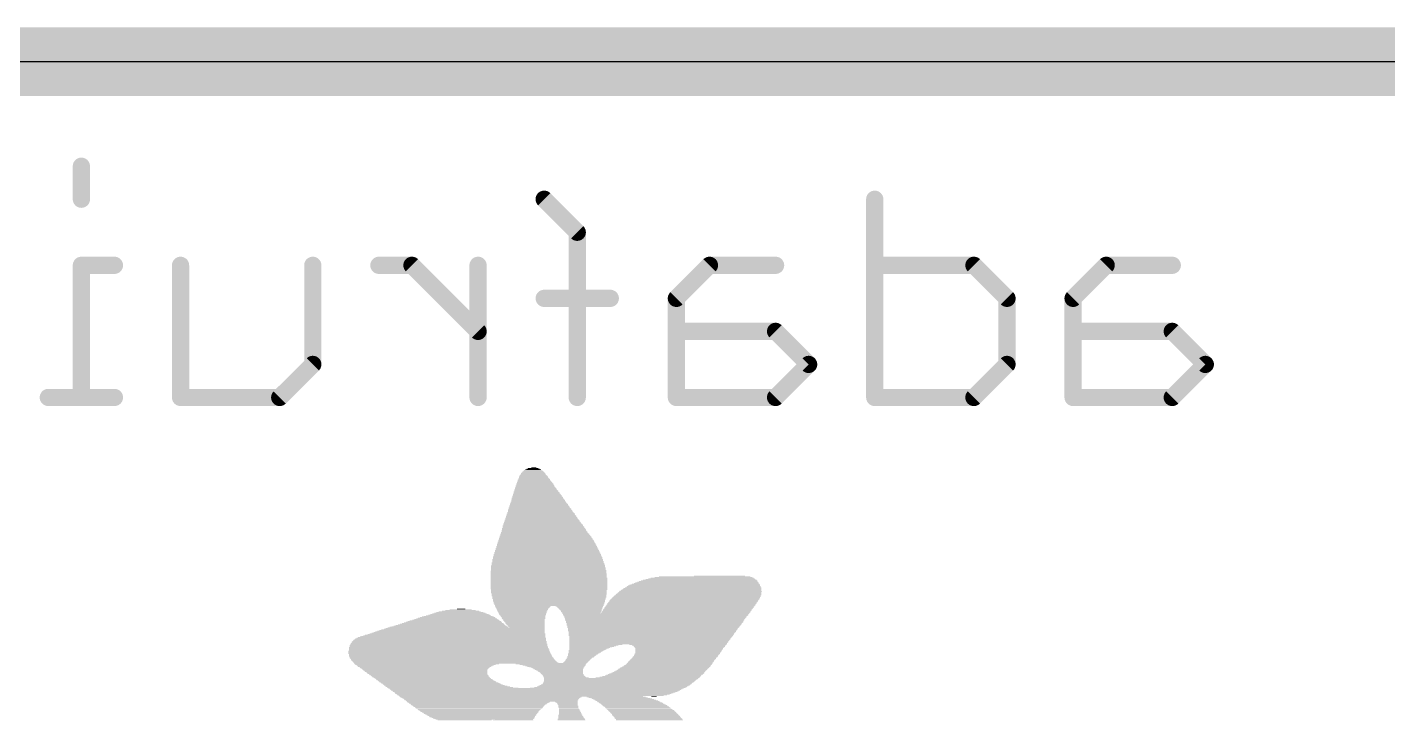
# Model space of a CAD drawing. Extents: x -0.2 to 20.5, y -0.2 to 20.5.
# Drawn here: x 7.23 to 15.25, y 16.44 to 20.52 of the extents above; entities that cross this region are included whole.
import ezdxf

# ---------------------------------------------------------------- set-up
doc = ezdxf.new("R2010")
doc.units = 0
for name, color, linetype in [('16', 132, 'CONTINUOUS'), ('20', 53, 'CONTINUOUS'), ('22', 6, 'CONTINUOUS')]:
    doc.layers.add(name, color=color, linetype=linetype)

# ---------------------------------------------------------------- blocks, each defined once
blk = doc.blocks.new('RECT')
blk.add_solid([(-0.5, -0.5), (0.5, -0.5), (-0.5, 0.5), (0.5, 0.5)])

msp = doc.modelspace()

# ---------------------------------------------------------------- linework, layer by layer
at = {"layer": '16', "const_width": 0.4064}
msp.add_lwpolyline([(0, 20.32), (20.32, 20.32)], dxfattribs=at)
at = {"layer": '20'}
msp.add_line((2.54, 20.32), (17.78, 20.32), dxfattribs=at)
at = {"layer": '22', "const_width": 0.1016}
for points in [[(7.5466, 19.7031), (7.5466, 19.5082)], [(10.4701, 19.3133), (10.2752, 19.5082)], [(12.2242, 19.5082), (12.2242, 18.3388)], [(10.4701, 18.3388), (10.4701, 19.3133)], [(7.7415, 19.1184), (7.5466, 19.1184)], [(7.5466, 19.1184), (7.5466, 18.3388)], [(8.1313, 18.3388), (8.1313, 19.1184)], [(8.9109, 19.1184), (8.9109, 18.5337)], [(9.4956, 19.1184), (9.3007, 19.1184)], [(9.8854, 18.7286), (9.4956, 19.1184)], [(9.8854, 18.3388), (9.8854, 19.1184)], [(11.2497, 19.1184), (11.0548, 18.9235)], [(11.6395, 19.1184), (11.2497, 19.1184)], [(12.8089, 19.1184), (12.2242, 19.1184)], [(13.0038, 18.9235), (12.8089, 19.1184)], [(13.5885, 19.1184), (13.3936, 18.9235)], [(13.9783, 19.1184), (13.5885, 19.1184)], [(10.665, 18.9235), (10.2752, 18.9235)], [(11.0548, 18.9235), (11.0548, 18.3388)], [(13.0038, 18.5337), (13.0038, 18.9235)], [(13.3936, 18.9235), (13.3936, 18.3388)], [(11.6395, 18.7286), (11.0548, 18.7286)], [(11.8344, 18.5337), (11.6395, 18.7286)], [(13.9783, 18.7286), (13.3936, 18.7286)], [(14.1732, 18.5337), (13.9783, 18.7286)], [(8.9109, 18.5337), (8.716, 18.3388)], [(11.6395, 18.3388), (11.8344, 18.5337)], [(12.8089, 18.3388), (13.0038, 18.5337)], [(13.9783, 18.3388), (14.1732, 18.5337)], [(7.7415, 18.3388), (7.3517, 18.3388)], [(8.716, 18.3388), (8.1313, 18.3388)], [(11.0548, 18.3388), (11.6395, 18.3388)], [(12.2242, 18.3388), (12.8089, 18.3388)], [(13.3936, 18.3388), (13.9783, 18.3388)]]:
    msp.add_lwpolyline(points, dxfattribs=at)
at = {"layer": '22', "const_width": 0.0508}
for points in [[(7.572, 19.7031, 1), (7.5212, 19.7031)], [(7.5212, 19.5082, 1), (7.572, 19.5082)], [(10.2932, 19.5262, 1), (10.2573, 19.4902)], [(12.2496, 19.5082, 1), (12.1988, 19.5082)], [(10.4955, 19.3133, 1), (10.4447, 19.3133)], [(10.4522, 19.2953, 1), (10.4881, 19.3313)], [(7.5466, 19.1438, 1), (7.5466, 19.093)], [(7.572, 19.1184, 1), (7.5212, 19.1184)], [(7.7415, 19.093, 1), (7.7415, 19.1438)], [(8.1567, 19.1184, 1), (8.1059, 19.1184)], [(8.9363, 19.1184, 1), (8.8855, 19.1184)], [(9.3007, 19.1438, 1), (9.3007, 19.093)], [(9.5136, 19.1364, 1), (9.4777, 19.1004)], [(9.4956, 19.093, 1), (9.4956, 19.1438)], [(9.9108, 19.1184, 1), (9.86, 19.1184)], [(11.2497, 19.1438, 1), (11.2497, 19.093)], [(11.2677, 19.1004, 1), (11.2317, 19.1364)], [(11.6395, 19.093, 1), (11.6395, 19.1438)], [(12.2242, 19.1438, 1), (12.2242, 19.093)], [(12.8269, 19.1364, 1), (12.7909, 19.1004)], [(12.8089, 19.093, 1), (12.8089, 19.1438)], [(13.5885, 19.1438, 1), (13.5885, 19.093)], [(13.6065, 19.1004, 1), (13.5705, 19.1364)], [(13.9783, 19.093, 1), (13.9783, 19.1438)], [(10.2752, 18.9489, 1), (10.2752, 18.8981)], [(10.665, 18.8981, 1), (10.665, 18.9489)], [(11.0368, 18.9415, 1), (11.0728, 18.9055)], [(11.0802, 18.9235, 1), (11.0294, 18.9235)], [(13.0292, 18.9235, 1), (12.9784, 18.9235)], [(12.9858, 18.9055, 1), (13.0218, 18.9415)], [(13.3756, 18.9415, 1), (13.4116, 18.9055)], [(13.419, 18.9235, 1), (13.3682, 18.9235)], [(9.8675, 18.7106, 1), (9.9034, 18.7466)], [(11.0548, 18.754, 1), (11.0548, 18.7032)], [(11.6575, 18.7466, 1), (11.6215, 18.7106)], [(11.6395, 18.7032, 1), (11.6395, 18.754)], [(13.3936, 18.754, 1), (13.3936, 18.7032)], [(13.9963, 18.7466, 1), (13.9603, 18.7106)], [(13.9783, 18.7032, 1), (13.9783, 18.754)], [(8.8855, 18.5337, 1), (8.9363, 18.5337)], [(8.9289, 18.5157, 1), (8.893, 18.5517)], [(11.8524, 18.5157, 1), (11.8164, 18.5517)], [(11.8164, 18.5157, 1), (11.8524, 18.5517)], [(12.9784, 18.5337, 1), (13.0292, 18.5337)], [(13.0218, 18.5157, 1), (12.9858, 18.5517)], [(14.1912, 18.5157, 1), (14.1552, 18.5517)], [(14.1552, 18.5157, 1), (14.1912, 18.5517)], [(7.3517, 18.3642, 1), (7.3517, 18.3134)], [(7.7415, 18.3134, 1), (7.7415, 18.3642)], [(8.1313, 18.3642, 1), (8.1313, 18.3134)], [(8.6981, 18.3568, 1), (8.734, 18.3208)], [(8.716, 18.3134, 1), (8.716, 18.3642)], [(11.0548, 18.3642, 1), (11.0548, 18.3134)], [(11.6215, 18.3568, 1), (11.6575, 18.3208)], [(11.6395, 18.3134, 1), (11.6395, 18.3642)], [(12.2242, 18.3642, 1), (12.2242, 18.3134)], [(12.7909, 18.3568, 1), (12.8269, 18.3208)], [(12.8089, 18.3134, 1), (12.8089, 18.3642)], [(13.3936, 18.3642, 1), (13.3936, 18.3134)], [(13.9603, 18.3568, 1), (13.9963, 18.3208)], [(13.9783, 18.3134, 1), (13.9783, 18.3642)], [(7.5212, 18.3388, 1), (7.572, 18.3388)], [(8.1059, 18.3388, 1), (8.1567, 18.3388)], [(9.86, 18.3388, 1), (9.9108, 18.3388)], [(10.4447, 18.3388, 1), (10.4955, 18.3388)], [(11.0294, 18.3388, 1), (11.0802, 18.3388)], [(12.1988, 18.3388, 1), (12.2496, 18.3388)], [(13.3682, 18.3388, 1), (13.419, 18.3388)]]:
    msp.add_lwpolyline(points, format="xyb", dxfattribs=at)

# ---------------------------------------------------------------- block references
at = {"layer": '22', "rotation": 180}
for p, xscale, yscale in [((10.2102, 17.8905), 0.1448, 0.0038), ((10.2102, 17.8867), 0.1448, 0.0038), ((10.2102, 17.8943), 0.1371, 0.0038), ((10.2102, 17.8981), 0.1295, 0.0038), ((10.2102, 17.9019), 0.1219, 0.0038), ((10.2102, 17.9057), 0.1143, 0.0038), ((10.2082, 17.9095), 0.1029, 0.0038), ((10.2102, 17.9134), 0.0915, 0.0039), ((10.2102, 17.9172), 0.0762, 0.0038), ((10.2102, 17.921), 0.0609, 0.0038), ((10.214, 17.9248), 0.0305, 0.0038), ((10.2235, 17.8067), 0.24, 0.0038), ((10.2216, 17.8181), 0.2286, 0.0038), ((10.2216, 17.8143), 0.2286, 0.0038), ((10.2235, 17.8105), 0.2324, 0.0038), ((10.2197, 17.8295), 0.2172, 0.0038), ((10.2197, 17.8257), 0.2172, 0.0038), ((10.2216, 17.8219), 0.221, 0.0038), ((10.2158, 17.841), 0.2019, 0.0038), ((10.2178, 17.8372), 0.2058, 0.0039), ((10.2197, 17.8333), 0.2096, 0.0038), ((10.2158, 17.8486), 0.1943, 0.0038), ((10.214, 17.8524), 0.1905, 0.0038), ((10.2178, 17.8448), 0.1981, 0.0038), ((10.2158, 17.8562), 0.1867, 0.0038), ((10.214, 17.86), 0.1829, 0.0038), ((10.212, 17.8714), 0.1715, 0.0038), ((10.212, 17.8676), 0.1715, 0.0038), ((10.214, 17.8638), 0.1753, 0.0038), ((10.2102, 17.8791), 0.16, 0.0038), ((10.2121, 17.8753), 0.1638, 0.0039), ((10.2102, 17.8829), 0.1524, 0.0038), ((10.2388, 17.7343), 0.3163, 0.0038), ((10.2388, 17.7305), 0.3163, 0.0038), ((10.2407, 17.7267), 0.3201, 0.0038), ((10.2349, 17.7457), 0.301, 0.0038), ((10.2368, 17.7419), 0.3048, 0.0038), ((10.2387, 17.7381), 0.3086, 0.0038), ((10.233, 17.7571), 0.2896, 0.0038), ((10.2349, 17.7533), 0.2934, 0.0038), ((10.2368, 17.7495), 0.2972, 0.0038), ((10.2312, 17.7686), 0.2781, 0.0038), ((10.2331, 17.7648), 0.2819, 0.0038), ((10.235, 17.761), 0.2857, 0.0039), ((10.2274, 17.7838), 0.2629, 0.0038), ((10.2293, 17.78), 0.2667, 0.0038), ((10.2312, 17.7762), 0.2705, 0.0038), ((10.2312, 17.7724), 0.2705, 0.0038), ((10.2254, 17.7952), 0.2514, 0.0038), ((10.2273, 17.7914), 0.2552, 0.0038), ((10.2293, 17.7876), 0.2591, 0.0038), ((10.2254, 17.8029), 0.2438, 0.0038), ((10.2254, 17.7991), 0.2438, 0.0039), ((10.254, 17.6505), 0.4, 0.0038), ((10.2559, 17.6467), 0.4038, 0.0039), ((10.2521, 17.6619), 0.3886, 0.0038), ((10.254, 17.6581), 0.3924, 0.0038), ((10.2559, 17.6543), 0.3962, 0.0038), ((10.2483, 17.6771), 0.3734, 0.0038), ((10.2502, 17.6733), 0.3772, 0.0038), ((10.2521, 17.6695), 0.381, 0.0038), ((10.2521, 17.6657), 0.381, 0.0038), ((10.2463, 17.6886), 0.3619, 0.0038), ((10.2502, 17.6809), 0.3696, 0.0038), ((10.2483, 17.6848), 0.3657, 0.0039), ((10.2463, 17.6962), 0.3543, 0.0038), ((10.2463, 17.6924), 0.3543, 0.0038), ((10.2445, 17.7), 0.3505, 0.0038), ((10.2426, 17.7114), 0.3391, 0.0038), ((10.2445, 17.7076), 0.3429, 0.0038), ((10.2445, 17.7038), 0.3429, 0.0038), ((10.2407, 17.7229), 0.3277, 0.0039), ((10.2407, 17.719), 0.3277, 0.0038), ((10.2426, 17.7152), 0.3315, 0.0038), ((10.2712, 17.5666), 0.4877, 0.0038), ((10.2673, 17.5819), 0.4724, 0.0038), ((10.2692, 17.5781), 0.4762, 0.0038), ((10.2712, 17.5743), 0.4801, 0.0038), ((10.2712, 17.5705), 0.4801, 0.0039), ((10.2654, 17.5933), 0.461, 0.0038), ((10.2673, 17.5895), 0.4648, 0.0038), ((10.2692, 17.5857), 0.4686, 0.0038), ((10.2635, 17.6047), 0.4496, 0.0038), ((10.2654, 17.6009), 0.4534, 0.0038), ((10.2654, 17.5971), 0.4534, 0.0038), ((10.2616, 17.6162), 0.4382, 0.0038), ((10.2635, 17.6124), 0.442, 0.0038), ((10.2635, 17.6086), 0.442, 0.0039), ((10.2597, 17.6276), 0.4268, 0.0038), ((10.2597, 17.6238), 0.4268, 0.0038), ((10.2616, 17.62), 0.4306, 0.0038), ((10.2577, 17.639), 0.4153, 0.0038), ((10.2577, 17.6352), 0.4153, 0.0038), ((10.2597, 17.6314), 0.4191, 0.0038), ((10.2578, 17.6428), 0.4076, 0.0038), ((10.2864, 17.4866), 0.5715, 0.0038), ((10.2844, 17.4981), 0.5601, 0.0038), ((10.2864, 17.4943), 0.5639, 0.0039), ((10.2864, 17.4904), 0.5639, 0.0038), ((10.2844, 17.5057), 0.5525, 0.0038), ((10.2844, 17.5019), 0.5525, 0.0038), ((10.2826, 17.5095), 0.5487, 0.0038), ((10.2806, 17.5209), 0.5373, 0.0038), ((10.2826, 17.5171), 0.5411, 0.0038), ((10.2826, 17.5133), 0.5411, 0.0038), ((10.2806, 17.5247), 0.5295, 0.0038), ((10.2788, 17.5324), 0.5257, 0.0039), ((10.2788, 17.5285), 0.5257, 0.0038), ((10.275, 17.5438), 0.5105, 0.0038), ((10.2769, 17.54), 0.5143, 0.0038), ((10.2788, 17.5362), 0.5181, 0.0038), ((10.2731, 17.5552), 0.4991, 0.0038), ((10.275, 17.5514), 0.5029, 0.0038), ((10.2769, 17.5476), 0.5067, 0.0038), ((10.2731, 17.5628), 0.4915, 0.0038), ((10.275, 17.559), 0.4953, 0.0038), ((10.294, 17.4142), 0.6324, 0.0038), ((10.294, 17.4104), 0.6324, 0.0038), ((10.294, 17.4066), 0.6324, 0.0038), ((10.2921, 17.4257), 0.621, 0.0038), ((10.294, 17.4219), 0.6248, 0.0038), ((10.294, 17.4181), 0.6248, 0.0039), ((10.2921, 17.4371), 0.6134, 0.0038), ((10.2921, 17.4333), 0.6134, 0.0038), ((10.294, 17.4295), 0.6172, 0.0038), ((10.2902, 17.4485), 0.602, 0.0038), ((10.2921, 17.4447), 0.6058, 0.0038), ((10.2921, 17.4409), 0.6058, 0.0038), ((10.2902, 17.46), 0.5944, 0.0038), ((10.2902, 17.4562), 0.5944, 0.0039), ((10.2921, 17.4523), 0.5982, 0.0038), ((10.2882, 17.4752), 0.5829, 0.0038), ((10.2882, 17.4714), 0.5829, 0.0038), ((10.2902, 17.4676), 0.5867, 0.0038), ((10.2902, 17.4638), 0.5867, 0.0038), ((10.2882, 17.479), 0.5753, 0.0038), ((10.2864, 17.4828), 0.5715, 0.0038), ((10.2978, 17.3457), 0.6706, 0.0038), ((10.2978, 17.3419), 0.6706, 0.0039), ((10.2978, 17.338), 0.6706, 0.0038), ((10.2997, 17.3342), 0.6744, 0.0038), ((10.2997, 17.3304), 0.6744, 0.0038), ((10.2997, 17.3266), 0.6744, 0.0038), ((10.2959, 17.3647), 0.6592, 0.0038), ((10.2978, 17.3609), 0.663, 0.0038), ((10.2978, 17.3571), 0.663, 0.0038), ((10.2978, 17.3533), 0.663, 0.0038), ((10.2997, 17.3495), 0.6668, 0.0038), ((10.2958, 17.3838), 0.6515, 0.0038), ((10.2958, 17.38), 0.6515, 0.0039), ((10.2958, 17.3761), 0.6515, 0.0038), ((10.2978, 17.3723), 0.6554, 0.0038), ((10.2978, 17.3685), 0.6554, 0.0038), ((10.2958, 17.3952), 0.6439, 0.0038), ((10.2958, 17.3914), 0.6439, 0.0038), ((10.2958, 17.3876), 0.6439, 0.0038), ((10.294, 17.399), 0.6401, 0.0038), ((10.2959, 17.4028), 0.6362, 0.0038), ((10.2997, 17.3152), 0.682, 0.0038), ((10.2997, 17.3114), 0.682, 0.0038), ((10.2997, 17.3076), 0.682, 0.0038), ((10.2997, 17.3038), 0.682, 0.0039), ((10.3016, 17.2999), 0.6858, 0.0038), ((10.3016, 17.2961), 0.6858, 0.0038), ((10.3016, 17.2923), 0.6858, 0.0038), ((10.3016, 17.2885), 0.6858, 0.0038), ((10.3016, 17.2847), 0.6858, 0.0038), ((10.3016, 17.2809), 0.6858, 0.0038), ((10.3016, 17.2771), 0.6858, 0.0038), ((10.3035, 17.2733), 0.6896, 0.0038), ((10.3035, 17.2695), 0.6896, 0.0038), ((10.3035, 17.2657), 0.6896, 0.0039), ((10.3035, 17.2618), 0.6896, 0.0038), ((10.3035, 17.258), 0.6896, 0.0038), ((10.3035, 17.2542), 0.6896, 0.0038), ((10.3035, 17.2504), 0.6896, 0.0038), ((10.3035, 17.2466), 0.6896, 0.0038), ((10.2997, 17.3228), 0.6744, 0.0038), ((10.3016, 17.319), 0.6782, 0.0038), ((11.176, 17.2466), 0.7278, 0.0038), ((11.1798, 17.2504), 0.7124, 0.0038), ((11.1836, 17.2542), 0.6972, 0.0038), ((11.1893, 17.258), 0.6858, 0.0038), ((11.1932, 17.2618), 0.6705, 0.0038), ((11.197, 17.2657), 0.6477, 0.0039), ((11.2027, 17.2695), 0.6287, 0.0038), ((11.2065, 17.2733), 0.6058, 0.0038), ((11.2141, 17.2771), 0.5754, 0.0038), ((11.2217, 17.2809), 0.5372, 0.0038), ((11.3094, 17.2847), 0.3009, 0.0038), ((10.3035, 17.2428), 0.6896, 0.0038), ((10.3035, 17.239), 0.6896, 0.0038), ((10.3035, 17.2352), 0.6896, 0.0038), ((10.3035, 17.2314), 0.6896, 0.0038), ((10.3035, 17.2276), 0.6896, 0.0039), ((10.3035, 17.2237), 0.6896, 0.0038), ((10.3035, 17.2199), 0.6896, 0.0038), ((10.3035, 17.2161), 0.6896, 0.0038), ((10.3035, 17.2123), 0.6896, 0.0038), ((10.3035, 17.2085), 0.6896, 0.0038), ((10.3054, 17.2047), 0.6858, 0.0038), ((10.3035, 17.2009), 0.682, 0.0038), ((10.3035, 17.1971), 0.682, 0.0038), ((10.3035, 17.1933), 0.682, 0.0038), ((10.3035, 17.1895), 0.682, 0.0039), ((10.3035, 17.1856), 0.682, 0.0038), ((10.3054, 17.1818), 0.6782, 0.0038), ((10.3054, 17.178), 0.6782, 0.0038), ((10.3035, 17.1742), 0.6744, 0.0038), ((10.3035, 17.1704), 0.6744, 0.0038), ((10.3035, 17.1666), 0.6744, 0.0038), ((11.1189, 17.1666), 0.8649, 0.0038), ((11.1208, 17.1704), 0.8611, 0.0038), ((11.1246, 17.1742), 0.8611, 0.0038), ((11.1265, 17.178), 0.8573, 0.0038), ((11.1284, 17.1818), 0.8534, 0.0038), ((11.1322, 17.1856), 0.8458, 0.0038), ((11.1341, 17.1895), 0.842, 0.0039), ((11.1379, 17.1933), 0.842, 0.0038), ((11.1379, 17.1971), 0.8344, 0.0038), ((11.1417, 17.2009), 0.8268, 0.0038), ((11.1436, 17.2047), 0.823, 0.0038), ((11.1475, 17.2085), 0.8153, 0.0038), ((11.1494, 17.2123), 0.8115, 0.0038), ((11.1532, 17.2161), 0.8039, 0.0038), ((11.1551, 17.2199), 0.7925, 0.0038), ((11.157, 17.2237), 0.7887, 0.0038), ((11.1589, 17.2276), 0.7773, 0.0039), ((11.1627, 17.2314), 0.7696, 0.0038), ((11.1665, 17.2352), 0.762, 0.0038), ((11.1684, 17.239), 0.7506, 0.0038), ((11.1722, 17.2428), 0.7354, 0.0038), ((9.7835, 17.0866), 0.1295, 0.0038), ((9.7854, 17.0904), 0.0495, 0.0038), ((10.3054, 17.1628), 0.6706, 0.0038), ((10.3054, 17.159), 0.6706, 0.0038), ((10.3035, 17.1552), 0.6668, 0.0038), ((10.3035, 17.1514), 0.6668, 0.0039), ((10.3054, 17.1475), 0.663, 0.0038), ((10.3035, 17.1437), 0.6592, 0.0038), ((10.3035, 17.1399), 0.6592, 0.0038), ((10.3035, 17.1361), 0.6592, 0.0038), ((10.3055, 17.1323), 0.6553, 0.0038), ((10.3036, 17.1285), 0.6515, 0.0038), ((10.3036, 17.1247), 0.6515, 0.0038), ((10.3055, 17.1209), 0.6477, 0.0038), ((10.3036, 17.1171), 0.6439, 0.0038), ((10.1492, 17.1056), 0.3276, 0.0038), ((10.3055, 17.1133), 0.6401, 0.0039), ((10.3055, 17.1094), 0.6401, 0.0038), ((10.1492, 17.1018), 0.32, 0.0038), ((10.1473, 17.098), 0.3162, 0.0038), ((10.1473, 17.0942), 0.3086, 0.0038), ((10.1454, 17.0904), 0.3048, 0.0038), ((10.1473, 17.0866), 0.301, 0.0038), ((10.4825, 17.1056), 0.2781, 0.0038), ((10.4863, 17.1018), 0.2705, 0.0038), ((10.4863, 17.098), 0.2629, 0.0038), ((10.4883, 17.0942), 0.259, 0.0038), ((10.4902, 17.0904), 0.2552, 0.0038), ((10.4902, 17.0866), 0.2476, 0.0038), ((11.0598, 17.0866), 0.8763, 0.0038), ((11.0637, 17.0904), 0.8763, 0.0038), ((11.0694, 17.098), 0.8801, 0.0038), ((11.0675, 17.0942), 0.8763, 0.0038), ((11.0713, 17.1018), 0.8763, 0.0038), ((11.077, 17.1094), 0.8801, 0.0038), ((11.0751, 17.1056), 0.8763, 0.0038), ((11.0808, 17.1133), 0.8801, 0.0039), ((11.0827, 17.1171), 0.8763, 0.0038), ((11.0865, 17.1209), 0.8763, 0.0038), ((11.0884, 17.1247), 0.8801, 0.0038), ((11.0903, 17.1285), 0.8763, 0.0038), ((11.0941, 17.1323), 0.8763, 0.0038), ((11.0979, 17.1399), 0.8763, 0.0038), ((11.0979, 17.1361), 0.8763, 0.0038), ((11.1018, 17.1437), 0.8763, 0.0038), ((11.1056, 17.1475), 0.8763, 0.0038), ((11.1075, 17.1514), 0.8725, 0.0039), ((11.1113, 17.1552), 0.8725, 0.0038), ((11.1132, 17.159), 0.8687, 0.0038), ((11.117, 17.1628), 0.8687, 0.0038), ((9.7358, 17.0066), 0.5982, 0.0038), ((9.7378, 17.0104), 0.5791, 0.0038), ((9.7416, 17.0142), 0.5639, 0.0038), ((9.7454, 17.018), 0.5487, 0.0038), ((9.7473, 17.0218), 0.5295, 0.0038), ((9.753, 17.0256), 0.5105, 0.0038), ((9.7549, 17.0294), 0.4915, 0.0038), ((9.7587, 17.0332), 0.4762, 0.0038), ((9.7606, 17.0371), 0.4572, 0.0039), ((9.7644, 17.0409), 0.442, 0.0038), ((9.7663, 17.0447), 0.423, 0.0038), ((9.7682, 17.0485), 0.4038, 0.0038), ((9.7701, 17.0523), 0.3848, 0.0038), ((9.7739, 17.0561), 0.362, 0.0038), ((9.7759, 17.0599), 0.3429, 0.0038), ((9.7758, 17.0637), 0.32, 0.0038), ((9.7777, 17.0675), 0.301, 0.0038), ((9.7778, 17.0713), 0.2781, 0.0038), ((9.7778, 17.0752), 0.2477, 0.0039), ((9.7816, 17.079), 0.2171, 0.0038), ((9.7816, 17.0828), 0.1791, 0.0038), ((10.1454, 17.0828), 0.2972, 0.0038), ((10.1473, 17.079), 0.2934, 0.0038), ((10.1454, 17.0752), 0.2896, 0.0039), ((10.1473, 17.0713), 0.2858, 0.0038), ((10.1473, 17.0675), 0.2858, 0.0038), ((10.1473, 17.0637), 0.2782, 0.0038), ((10.1473, 17.0599), 0.2782, 0.0038), ((10.1492, 17.0561), 0.2744, 0.0038), ((10.1493, 17.0523), 0.2667, 0.0038), ((10.1493, 17.0485), 0.2667, 0.0038), ((10.1512, 17.0447), 0.2629, 0.0038), ((10.1531, 17.0409), 0.2591, 0.0038), ((10.1531, 17.0371), 0.2591, 0.0039), ((10.155, 17.0332), 0.2553, 0.0038), ((10.1549, 17.0294), 0.2476, 0.0038), ((10.1568, 17.0256), 0.2438, 0.0038), ((10.1568, 17.0218), 0.2438, 0.0038), ((10.1587, 17.018), 0.24, 0.0038), ((10.1606, 17.0142), 0.2362, 0.0038), ((10.1625, 17.0104), 0.2324, 0.0038), ((10.1625, 17.0066), 0.2324, 0.0038), ((10.4921, 17.0828), 0.2438, 0.0038), ((10.494, 17.079), 0.24, 0.0038), ((10.4921, 17.0752), 0.2362, 0.0039), ((10.494, 17.0713), 0.2324, 0.0038), ((10.494, 17.0675), 0.2248, 0.0038), ((10.9322, 17.0637), 1.1011, 0.0038), ((10.9322, 17.0599), 1.0935, 0.0038), ((10.9322, 17.0561), 1.0935, 0.0038), ((10.9322, 17.0523), 1.0859, 0.0038), ((10.9303, 17.0485), 1.0821, 0.0038), ((10.9303, 17.0447), 1.0745, 0.0038), ((10.9303, 17.0409), 1.0745, 0.0038), ((10.9303, 17.0371), 1.0668, 0.0039), ((10.9284, 17.0332), 1.0629, 0.0038), ((10.9265, 17.0294), 1.0591, 0.0038), ((10.9284, 17.0256), 1.0553, 0.0038), ((10.9265, 17.0218), 1.0515, 0.0038), ((10.9245, 17.0104), 1.0401, 0.0038), ((10.9265, 17.018), 1.0439, 0.0038), ((10.9265, 17.0142), 1.0439, 0.0038), ((10.9245, 17.0066), 1.0325, 0.0038), ((11.0484, 17.0675), 0.8763, 0.0038), ((11.0522, 17.0752), 0.8763, 0.0039), ((11.0522, 17.0713), 0.8763, 0.0038), ((11.056, 17.079), 0.8763, 0.0038), ((11.0598, 17.0828), 0.8763, 0.0038), ((9.7359, 16.9266), 1.0935, 0.0038), ((9.7397, 16.9304), 1.0859, 0.0038), ((9.7454, 16.9342), 1.0745, 0.0038), ((9.7511, 16.938), 1.063, 0.0038), ((9.7587, 16.9418), 1.0478, 0.0038), ((9.7644, 16.9456), 1.0364, 0.0038), ((9.7682, 16.9494), 1.021, 0.0038), ((9.7739, 16.9532), 1.0096, 0.0038), ((9.7796, 16.957), 0.9982, 0.0038), ((9.7854, 16.9609), 0.9867, 0.0039), ((9.7911, 16.9647), 0.9753, 0.0038), ((9.7968, 16.9685), 0.9639, 0.0038), ((9.8044, 16.9723), 0.9486, 0.0038), ((9.8101, 16.9761), 0.9372, 0.0038), ((9.7092, 16.9799), 0.7125, 0.0038), ((9.713, 16.9837), 0.6973, 0.0038), ((9.7168, 16.9875), 0.682, 0.0038), ((9.7206, 16.9913), 0.6668, 0.0038), ((9.7225, 16.9951), 0.6477, 0.0038), ((9.7282, 16.999), 0.6286, 0.0039), ((9.732, 17.0028), 0.6134, 0.0038), ((10.1644, 17.0028), 0.2286, 0.0038), ((10.1664, 16.999), 0.2247, 0.0039), ((10.1683, 16.9951), 0.2209, 0.0038), ((10.1702, 16.9913), 0.2171, 0.0038), ((10.1702, 16.9875), 0.2171, 0.0038), ((10.1721, 16.9837), 0.2133, 0.0038), ((10.1739, 16.9799), 0.2095, 0.0038), ((10.9207, 16.9951), 1.0249, 0.0038), ((10.9227, 17.0028), 1.0287, 0.0038), ((10.9227, 16.999), 1.0287, 0.0039), ((10.9207, 16.9913), 1.0173, 0.0038), ((10.9169, 16.9799), 1.0096, 0.0038), ((10.9189, 16.9875), 1.0135, 0.0038), ((10.9189, 16.9837), 1.0135, 0.0038), ((10.9169, 16.9761), 1.002, 0.0038), ((10.915, 16.9723), 0.9982, 0.0038), ((10.915, 16.9685), 0.9982, 0.0038), ((10.9131, 16.9647), 0.9944, 0.0038), ((10.9112, 16.9609), 0.9906, 0.0039), ((10.9131, 16.957), 0.9868, 0.0038), ((10.9112, 16.9532), 0.983, 0.0038), ((10.9093, 16.9494), 0.9792, 0.0038), ((10.9074, 16.9456), 0.9754, 0.0038), ((10.9074, 16.9418), 0.9754, 0.0038), ((10.9055, 16.938), 0.9716, 0.0038), ((10.9036, 16.9342), 0.9678, 0.0038), ((10.9036, 16.9304), 0.9601, 0.0038), ((10.9036, 16.9266), 0.9601, 0.0038), ((9.7111, 16.8656), 1.1735, 0.0038), ((9.7111, 16.8618), 1.1735, 0.0038), ((9.713, 16.858), 1.1773, 0.0038), ((9.713, 16.8542), 1.1773, 0.0038), ((9.7149, 16.8504), 1.1811, 0.0038), ((9.7149, 16.8466), 1.1811, 0.0039), ((9.7111, 16.877), 1.1659, 0.0038), ((9.7111, 16.8732), 1.1659, 0.0038), ((9.713, 16.8694), 1.1697, 0.0038), ((9.713, 16.8847), 1.1621, 0.0039), ((9.713, 16.8808), 1.1621, 0.0038), ((9.713, 16.8885), 1.1545, 0.0038), ((9.7149, 16.8961), 1.1506, 0.0038), ((9.7149, 16.8923), 1.1506, 0.0038), ((9.7168, 16.8999), 1.1468, 0.0038), ((9.7168, 16.9037), 1.1392, 0.0038), ((9.7187, 16.9075), 1.1354, 0.0038), ((9.7225, 16.9113), 1.1278, 0.0038), ((9.7244, 16.9151), 1.124, 0.0038), ((9.7282, 16.9189), 1.1164, 0.0038), ((9.7302, 16.9228), 1.1049, 0.0039), ((10.5245, 16.8466), 0.2096, 0.0039), ((10.5435, 16.8618), 0.2401, 0.0038), ((10.8902, 16.8923), 0.9335, 0.0038), ((10.5797, 16.8808), 0.3124, 0.0038), ((10.5683, 16.877), 0.2896, 0.0038), ((10.5549, 16.8694), 0.2629, 0.0038), ((10.5397, 16.858), 0.2324, 0.0038), ((10.534, 16.8542), 0.221, 0.0038), ((10.5302, 16.8504), 0.2134, 0.0038), ((10.9017, 16.9228), 0.9563, 0.0039), ((10.8998, 16.9189), 0.9525, 0.0038), ((10.8979, 16.9151), 0.9487, 0.0038), ((10.8979, 16.9113), 0.9487, 0.0038), ((10.896, 16.9075), 0.9449, 0.0038), ((10.8941, 16.9037), 0.9411, 0.0038), ((10.8922, 16.8999), 0.9373, 0.0038), ((10.8922, 16.8961), 0.9373, 0.0038), ((10.8884, 16.8885), 0.9297, 0.0038), ((10.8884, 16.8847), 0.9297, 0.0039), ((10.5607, 16.8732), 0.2743, 0.0038), ((10.5493, 16.8656), 0.2515, 0.0038), ((11.0637, 16.8808), 0.5715, 0.0038), ((11.0693, 16.877), 0.5524, 0.0038), ((11.0712, 16.8732), 0.541, 0.0038), ((11.0731, 16.8694), 0.5372, 0.0038), ((11.0731, 16.8656), 0.5296, 0.0038), ((11.0712, 16.8618), 0.5258, 0.0038), ((11.0712, 16.858), 0.5182, 0.0038), ((11.0712, 16.8542), 0.5182, 0.0038), ((11.0693, 16.8504), 0.5144, 0.0038), ((11.0674, 16.8466), 0.5106, 0.0039), ((9.713, 16.8427), 1.1849, 0.0038), ((9.7149, 16.8389), 1.1887, 0.0038), ((9.7149, 16.8351), 1.1887, 0.0038), ((9.7168, 16.8313), 1.1925, 0.0038), ((9.7168, 16.8275), 1.1925, 0.0038), ((9.7206, 16.8237), 1.1925, 0.0038), ((9.7206, 16.8199), 1.1925, 0.0038), ((9.7225, 16.8161), 1.1964, 0.0038), ((9.7225, 16.8123), 1.1964, 0.0038), ((9.7263, 16.8085), 1.1964, 0.0039), ((9.7282, 16.8046), 1.2002, 0.0038), ((9.7282, 16.8008), 1.2002, 0.0038), ((9.732, 16.797), 1.2002, 0.0038), ((9.7358, 16.7932), 1.2002, 0.0038), ((9.7377, 16.7894), 1.204, 0.0038), ((9.7416, 16.7856), 1.2039, 0.0038), ((9.7454, 16.7818), 1.2039, 0.0038), ((9.7492, 16.778), 1.2039, 0.0038), ((9.7549, 16.7742), 1.2078, 0.0038), ((9.8406, 16.7704), 1.3716, 0.0039), ((9.5834, 16.7665), 0.8496, 0.0038), ((10.3149, 16.7665), 0.4153, 0.0038), ((10.4578, 16.7742), 0.1448, 0.0038), ((10.4635, 16.778), 0.141, 0.0038), ((10.4673, 16.7818), 0.1409, 0.0038), ((10.4711, 16.7856), 0.1409, 0.0038), ((10.4731, 16.7894), 0.1447, 0.0038), ((10.4769, 16.7932), 0.1448, 0.0038), ((10.4826, 16.8008), 0.1486, 0.0038), ((10.4807, 16.797), 0.1448, 0.0038), ((10.4921, 16.8123), 0.16, 0.0038), ((10.4902, 16.8085), 0.1562, 0.0039), ((10.4883, 16.8046), 0.1524, 0.0038), ((10.5054, 16.8275), 0.1791, 0.0038), ((10.4997, 16.8199), 0.1676, 0.0038), ((10.4978, 16.8161), 0.1638, 0.0038), ((10.5036, 16.8237), 0.1753, 0.0038), ((10.5206, 16.8427), 0.2019, 0.0038), ((10.5168, 16.8389), 0.1943, 0.0038), ((10.515, 16.8351), 0.1905, 0.0038), ((10.5112, 16.8313), 0.1829, 0.0038), ((11.0122, 16.7665), 0.5067, 0.0038), ((11.016, 16.7704), 0.5067, 0.0039), ((11.0179, 16.7742), 0.5029, 0.0038), ((11.0217, 16.778), 0.503, 0.0038), ((11.0255, 16.7818), 0.503, 0.0038), ((11.0274, 16.7856), 0.4991, 0.0038), ((11.0313, 16.7894), 0.4991, 0.0038), ((11.0351, 16.7932), 0.4991, 0.0038), ((11.0389, 16.797), 0.4991, 0.0038), ((11.0408, 16.8008), 0.4953, 0.0038), ((11.0465, 16.8085), 0.4991, 0.0039), ((11.0446, 16.8046), 0.4953, 0.0038), ((11.0503, 16.8123), 0.4991, 0.0038), ((11.0522, 16.8161), 0.4953, 0.0038), ((11.0541, 16.8199), 0.4991, 0.0038), ((11.0598, 16.8275), 0.503, 0.0038), ((11.0579, 16.8237), 0.4991, 0.0038), ((11.0655, 16.8427), 0.5068, 0.0038), ((11.0655, 16.8389), 0.5068, 0.0038), ((11.0636, 16.8351), 0.503, 0.0038), ((11.0617, 16.8313), 0.4992, 0.0038), ((9.5758, 16.7627), 0.8268, 0.0038), ((9.5739, 16.7589), 0.8078, 0.0038), ((9.572, 16.7551), 0.7963, 0.0038), ((9.5701, 16.7513), 0.7848, 0.0038), ((9.5701, 16.7475), 0.7696, 0.0038), ((9.5701, 16.7437), 0.762, 0.0038), ((9.5701, 16.7399), 0.7544, 0.0038), ((9.572, 16.7361), 0.743, 0.0038), ((9.572, 16.7323), 0.7354, 0.0039), ((9.5739, 16.7284), 0.7316, 0.0038), ((9.5777, 16.7246), 0.7239, 0.0038), ((9.5797, 16.7208), 0.7201, 0.0038), ((9.5835, 16.717), 0.7125, 0.0038), ((9.5854, 16.7132), 0.7087, 0.0038), ((9.5873, 16.7094), 0.7049, 0.0038), ((9.5911, 16.7056), 0.6973, 0.0038), ((9.5949, 16.7018), 0.6973, 0.0038), ((9.6006, 16.698), 0.6934, 0.0038), ((9.6025, 16.6942), 0.6896, 0.0039), ((9.6063, 16.6903), 0.6896, 0.0038), ((9.612, 16.6865), 0.6858, 0.0038), ((10.3245, 16.7627), 0.3886, 0.0038), ((10.334, 16.7589), 0.3696, 0.0038), ((10.3397, 16.7551), 0.3506, 0.0038), ((10.3436, 16.7513), 0.3353, 0.0038), ((10.3492, 16.7475), 0.3239, 0.0038), ((10.353, 16.7437), 0.3086, 0.0038), ((10.3568, 16.7399), 0.3009, 0.0038), ((10.3588, 16.7361), 0.2895, 0.0038), ((10.3626, 16.7323), 0.2819, 0.0039), ((10.3664, 16.7284), 0.2743, 0.0038), ((10.3702, 16.7246), 0.2667, 0.0038), ((10.372, 16.7208), 0.2629, 0.0038), ((10.3759, 16.717), 0.2552, 0.0038), ((10.3778, 16.7132), 0.2514, 0.0038), ((10.3797, 16.7094), 0.2476, 0.0038), ((10.3835, 16.7056), 0.2476, 0.0038), ((10.3854, 16.7018), 0.2438, 0.0038), ((10.3893, 16.698), 0.2439, 0.0038), ((10.3931, 16.6942), 0.2439, 0.0039), ((10.3969, 16.6903), 0.2515, 0.0038), ((10.4063, 16.6865), 0.2629, 0.0038), ((10.8845, 16.6865), 0.6096, 0.0038), ((10.8979, 16.6903), 0.5905, 0.0038), ((10.9074, 16.6942), 0.5792, 0.0039), ((10.9169, 16.698), 0.5677, 0.0038), ((10.9227, 16.7018), 0.5639, 0.0038), ((10.9322, 16.7056), 0.5601, 0.0038), ((10.9379, 16.7094), 0.5563, 0.0038), ((10.9455, 16.7132), 0.5486, 0.0038), ((10.9493, 16.717), 0.541, 0.0038), ((10.955, 16.7208), 0.5372, 0.0038), ((10.9607, 16.7246), 0.5334, 0.0038), ((10.9665, 16.7284), 0.5295, 0.0038), ((10.9722, 16.7323), 0.5258, 0.0039), ((10.976, 16.7361), 0.5258, 0.0038), ((10.9817, 16.7399), 0.522, 0.0038), ((10.9855, 16.7437), 0.522, 0.0038), ((10.9912, 16.7475), 0.5182, 0.0038), ((10.995, 16.7513), 0.5182, 0.0038), ((10.9989, 16.7551), 0.5105, 0.0038), ((11.0027, 16.7589), 0.5105, 0.0038), ((11.0084, 16.7627), 0.5067, 0.0038), ((9.6158, 16.6827), 0.6858, 0.0038), ((9.6215, 16.6789), 0.682, 0.0038), ((9.6272, 16.6751), 0.6858, 0.0038), ((9.631, 16.6713), 0.6858, 0.0038), ((9.6387, 16.6675), 0.6858, 0.0038), ((9.6444, 16.6637), 0.6896, 0.0038), ((9.6482, 16.6599), 0.6896, 0.0038), ((9.6577, 16.6561), 0.6934, 0.0039), ((9.6634, 16.6522), 0.6972, 0.0038), ((9.6711, 16.6484), 0.6973, 0.0038), ((9.6787, 16.6446), 0.7049, 0.0038), ((9.6863, 16.6408), 0.7124, 0.0038), ((9.6978, 16.637), 0.7201, 0.0038), ((9.7073, 16.6332), 0.7315, 0.0038), ((9.7206, 16.6294), 0.743, 0.0038), ((9.7377, 16.6256), 0.7696, 0.0038), ((10.2273, 16.6218), 1.7412, 0.0038), ((10.2273, 16.618), 1.726, 0.0039), ((10.2255, 16.6141), 1.7145, 0.0038), ((10.2235, 16.6103), 1.703, 0.0038), ((10.2235, 16.6065), 1.6878, 0.0038), ((10.6483, 16.6256), 0.9144, 0.0038), ((10.6654, 16.6294), 0.8953, 0.0038), ((10.675, 16.6332), 0.8839, 0.0038), ((10.6826, 16.637), 0.884, 0.0038), ((10.6903, 16.6408), 0.8839, 0.0038), ((10.6959, 16.6446), 0.8801, 0.0038), ((10.7035, 16.6484), 0.8801, 0.0038), ((10.7073, 16.6522), 0.8801, 0.0038), ((10.715, 16.6599), 0.8878, 0.0038), ((10.7111, 16.6561), 0.8801, 0.0039), ((10.7302, 16.6827), 0.9106, 0.0038), ((10.7283, 16.6789), 0.9068, 0.0038), ((10.7264, 16.6751), 0.903, 0.0038), ((10.7226, 16.6713), 0.8954, 0.0038), ((10.7207, 16.6675), 0.8916, 0.0038), ((10.7188, 16.6637), 0.8878, 0.0038), ((10.2216, 16.6027), 1.6764, 0.0038), ((10.2197, 16.5989), 1.6574, 0.0038), ((10.2158, 16.5951), 1.6421, 0.0038), ((10.212, 16.5913), 1.6269, 0.0038), ((10.2102, 16.5875), 1.6078, 0.0038), ((10.2045, 16.5837), 1.5887, 0.0038), ((10.1988, 16.5799), 1.5621, 0.0039), ((10.1397, 16.576), 1.4364, 0.0038), ((9.9606, 16.5722), 1.0706, 0.0038), ((9.9606, 16.5684), 1.0554, 0.0038), ((9.9606, 16.5646), 1.0478, 0.0038), ((9.9626, 16.5608), 1.0363, 0.0038), ((9.9626, 16.557), 1.0287, 0.0038), ((9.9645, 16.5532), 1.0249, 0.0038), ((9.9664, 16.5494), 1.0135, 0.0038), ((9.9683, 16.5456), 1.0097, 0.0038), ((9.8882, 16.5418), 0.842, 0.0039), ((9.8882, 16.5379), 0.8268, 0.0038), ((9.8863, 16.5341), 0.8154, 0.0038), ((9.8883, 16.5303), 0.8039, 0.0038), ((9.8864, 16.5265), 0.7925, 0.0038), ((10.4064, 16.5418), 0.1334, 0.0039), ((10.4102, 16.5379), 0.1258, 0.0038), ((10.4121, 16.5341), 0.122, 0.0038), ((10.414, 16.5303), 0.1182, 0.0038), ((10.414, 16.5265), 0.1182, 0.0038), ((10.6997, 16.5722), 0.3467, 0.0038), ((10.7111, 16.5684), 0.3467, 0.0038), ((10.7246, 16.5646), 0.3505, 0.0038), ((10.734, 16.5608), 0.3543, 0.0038), ((10.7436, 16.557), 0.3581, 0.0038), ((10.7531, 16.5532), 0.362, 0.0038), ((10.7626, 16.5494), 0.3658, 0.0038), ((10.7703, 16.5456), 0.3657, 0.0038), ((10.7759, 16.5418), 0.3695, 0.0039), ((10.7855, 16.5379), 0.3734, 0.0038), ((10.7893, 16.5341), 0.3734, 0.0038), ((10.7969, 16.5303), 0.3734, 0.0038), ((10.8026, 16.5265), 0.3772, 0.0038), ((10.9227, 16.576), 0.0305, 0.0038), ((9.8863, 16.5227), 0.7848, 0.0038), ((9.8882, 16.5189), 0.7734, 0.0038), ((9.8882, 16.5151), 0.7658, 0.0038), ((9.8901, 16.5113), 0.7544, 0.0038), ((9.8901, 16.5075), 0.7468, 0.0038), ((9.8902, 16.5037), 0.7391, 0.0039), ((9.8921, 16.4998), 0.7277, 0.0038), ((9.8921, 16.496), 0.7201, 0.0038), ((9.8921, 16.4922), 0.7125, 0.0038), ((9.894, 16.4884), 0.7011, 0.0038), ((9.8939, 16.4846), 0.6934, 0.0038), ((9.8977, 16.4808), 0.6858, 0.0038), ((9.8997, 16.477), 0.6743, 0.0038), ((9.8997, 16.4732), 0.6667, 0.0038), ((9.9016, 16.4694), 0.6553, 0.0038), ((9.9054, 16.4656), 0.6477, 0.0039), ((9.9073, 16.4617), 0.6363, 0.0038), ((9.9092, 16.4579), 0.6248, 0.0038), ((9.9111, 16.4541), 0.621, 0.0038), ((9.9149, 16.4503), 0.6058, 0.0038), ((9.9187, 16.4465), 0.5982, 0.0038), ((10.4292, 16.4656), 0.1409, 0.0039), ((10.4292, 16.4617), 0.1409, 0.0038), ((10.433, 16.4541), 0.1485, 0.0038), ((10.433, 16.4503), 0.1485, 0.0038), ((10.435, 16.4465), 0.1524, 0.0038), ((10.416, 16.5227), 0.1143, 0.0038), ((10.4179, 16.5189), 0.1181, 0.0038), ((10.4179, 16.5151), 0.1181, 0.0038), ((10.4179, 16.5113), 0.1181, 0.0038), ((10.4312, 16.4579), 0.1447, 0.0038), ((10.4216, 16.5037), 0.1181, 0.0039), ((10.4216, 16.4998), 0.1181, 0.0038), ((10.4254, 16.4884), 0.1257, 0.0038), ((10.4254, 16.4846), 0.1257, 0.0038), ((10.4292, 16.4732), 0.1333, 0.0038), ((10.4292, 16.4694), 0.1333, 0.0038), ((10.4198, 16.5075), 0.1143, 0.0038), ((10.4236, 16.496), 0.1219, 0.0038), ((10.4236, 16.4922), 0.1219, 0.0038), ((10.4274, 16.4808), 0.1295, 0.0038), ((10.4274, 16.477), 0.1295, 0.0038), ((10.8083, 16.5227), 0.381, 0.0038), ((10.8121, 16.5189), 0.381, 0.0038), ((10.8198, 16.5151), 0.381, 0.0038), ((10.8236, 16.5113), 0.381, 0.0038), ((10.8293, 16.5075), 0.3848, 0.0038), ((10.8331, 16.5037), 0.3848, 0.0039), ((10.8369, 16.4998), 0.3848, 0.0038), ((10.8407, 16.496), 0.3848, 0.0038), ((10.8464, 16.4922), 0.3886, 0.0038), ((10.8503, 16.4884), 0.3887, 0.0038), ((10.8541, 16.4846), 0.3887, 0.0038), ((10.8579, 16.4808), 0.3886, 0.0038), ((10.8617, 16.477), 0.3886, 0.0038), ((10.8655, 16.4732), 0.3886, 0.0038), ((10.8693, 16.4694), 0.3886, 0.0038), ((10.8712, 16.4656), 0.3924, 0.0039), ((10.875, 16.4617), 0.3924, 0.0038), ((10.8788, 16.4579), 0.3924, 0.0038), ((10.8826, 16.4541), 0.3924, 0.0038), ((10.8864, 16.4503), 0.3925, 0.0038), ((10.8884, 16.4465), 0.3963, 0.0038), ((9.9206, 16.4427), 0.5868, 0.0038), ((9.8064, 16.4389), 0.3429, 0.0038), ((9.8063, 16.4351), 0.32, 0.0038), ((10.0921, 16.4351), 0.2363, 0.0038), ((10.0959, 16.4389), 0.2286, 0.0038), ((10.4368, 16.4351), 0.1639, 0.0038), ((10.435, 16.4427), 0.1601, 0.0038), ((10.435, 16.4389), 0.1601, 0.0038), ((10.8922, 16.4427), 0.3963, 0.0038), ((10.8941, 16.4389), 0.3925, 0.0038), ((10.896, 16.4351), 0.3963, 0.0038)]:
    msp.add_blockref('RECT', p, dxfattribs=dict(at, xscale=xscale, yscale=yscale))

doc.saveas('drawing.dxf')
